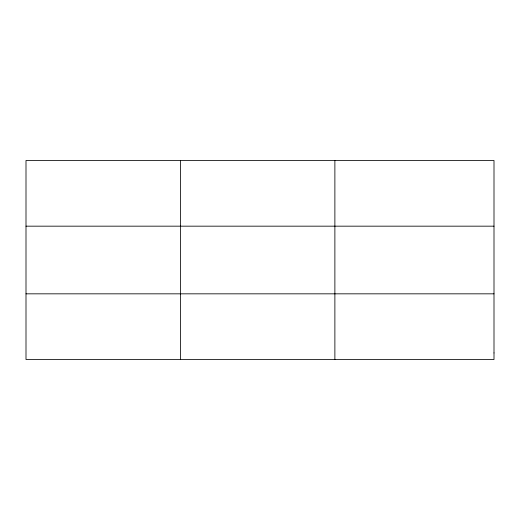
<?xml version="1.0" encoding="UTF-8"?>
<svg xmlns="http://www.w3.org/2000/svg" width="520" height="520" viewBox="0 0 520 520"><rect width="100%" height="100%" fill="white"/><g stroke="black" fill="none" stroke-linecap="round" stroke-linejoin="round"><path stroke-width="0.78" d="M180.44 359.509L180.44 160.492M334.88 359.509L334.88 160.492M26 226.167L494 226.167M26 293.833L494 293.833M494 352.937L494 359.509L26 359.509L26 160.492L494 160.492L494 352.937"/></g></svg>
